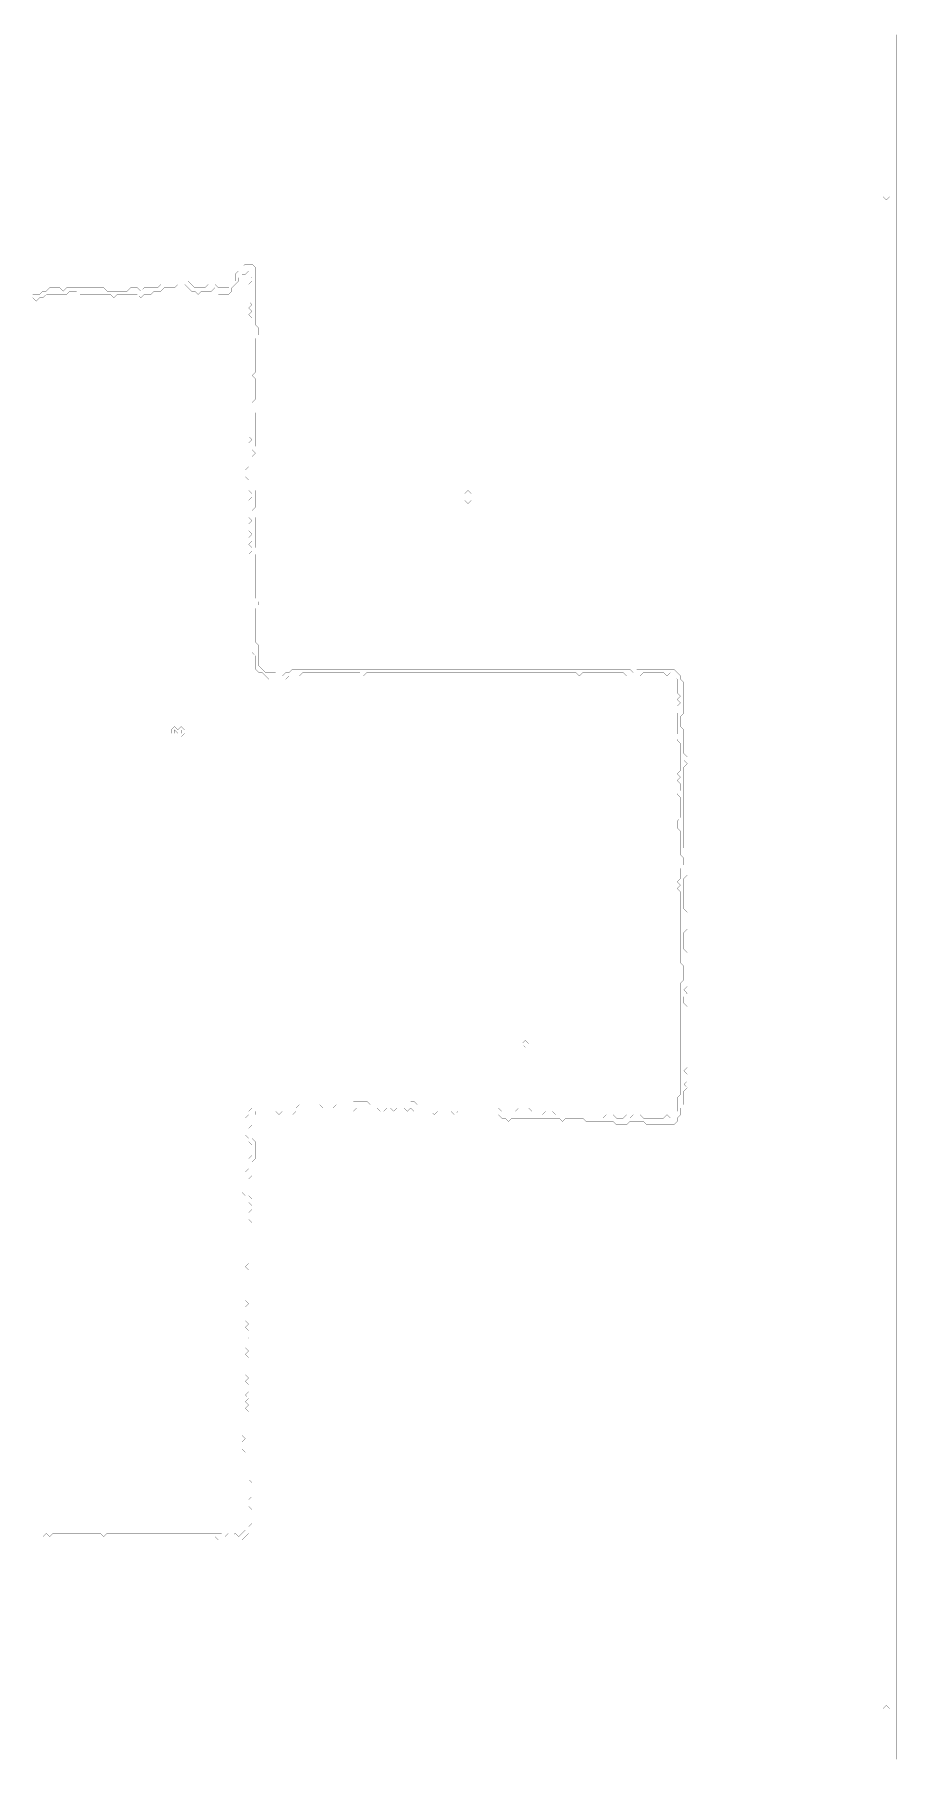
# Model space of a CAD drawing. Header units: metres. Extents: x 0 to 4936, y -4936 to 0.
# Drawn here: x 2468 to 4936, y -4936 to 0 of the extents above; entities that cross this region are included whole.
import ezdxf

# ---------------------------------------------------------------- set-up
doc = ezdxf.new("R2010")
doc.units = ezdxf.units.M
doc.layers.add('conductor', color=1, linetype='Continuous')
doc.layers.add('substrate', color=5, linetype='Continuous')

msp = doc.modelspace()

# ---------------------------------------------------------------- linework, layer by layer
at = {"layer": 'conductor', "const_width": 0.5}
msp.add_lwpolyline([(2462.8, -4288.2), (2472.5, -4297.9), (2482.2, -4297.9), (2491.8, -4297.9), (2501.5, -4288.2), (2511.1, -4297.9), (2520.8, -4288.2), (2530.4, -4288.2), (2540.1, -4288.2), (2549.8, -4288.2), (2559.4, -4288.2), (2569.1, -4288.2), (2578.7, -4288.2), (2588.4, -4288.2), (2598.1, -4288.2), (2607.7, -4288.2), (2617.4, -4288.2), (2627, -4288.2), (2636.7, -4288.2), (2646.3, -4288.2), (2656, -4288.2), (2665.7, -4297.9), (2675.3, -4288.2), (2685, -4288.2), (2694.6, -4288.2), (2704.3, -4288.2), (2714, -4288.2), (2723.6, -4288.2), (2733.3, -4288.2), (2742.9, -4288.2), (2752.6, -4288.2), (2762.2, -4288.2), (2771.9, -4288.2), (2781.6, -4288.2), (2791.2, -4288.2), (2800.9, -4288.2), (2810.5, -4288.2), (2820.2, -4288.2), (2829.9, -4288.2), (2839.5, -4288.2), (2849.2, -4288.2), (2858.8, -4288.2), (2868.5, -4288.2), (2878.1, -4288.2), (2887.8, -4288.2), (2897.5, -4288.2), (2907.1, -4288.2), (2916.8, -4288.2), (2926.4, -4288.2), (2936.1, -4288.2), (2945.8, -4288.2), (2955.4, -4288.2), (2965.1, -4288.2), (2974.7, -4288.2), (2984.4, -4288.2), (2994, -4288.2), (3003.7, -4288.2), (3013.4, -4297.9), (3023, -4288.2), (3032.7, -4297.9), (3042.3, -4288.2), (3052, -4297.9), (3061.7, -4288.2), (3071.3, -4278.6), (3071.3, -4268.9), (3071.3, -4259.3), (3071.3, -4249.6), (3071.3, -4240), (3071.3, -4230.3), (3071.3, -4220.6), (3071.3, -4211), (3071.3, -4201.3), (3071.3, -4191.7), (3071.3, -4182), (3071.3, -4172.3), (3071.3, -4162.7), (3071.3, -4153), (3071.3, -4143.4), (3071.3, -4133.7), (3071.3, -4124.1), (3071.3, -4114.4), (3071.3, -4104.7), (3071.3, -4095.1), (3071.3, -4085.4), (3071.3, -4075.8), (3071.3, -4066.1), (3071.3, -4056.4), (3061.7, -4046.8), (3071.3, -4037.1), (3061.7, -4027.5), (3071.3, -4017.8), (3061.7, -4008.2), (3061.7, -3998.5), (3061.7, -3988.8), (3061.7, -3979.2), (3061.7, -3969.5), (3061.7, -3959.9), (3061.7, -3950.2), (3061.7, -3940.5), (3061.7, -3930.9), (3061.7, -3921.2), (3061.7, -3911.6), (3061.7, -3901.9), (3061.7, -3892.3), (3061.7, -3882.6), (3061.7, -3872.9), (3061.7, -3863.3), (3061.7, -3853.6), (3061.7, -3844), (3061.7, -3834.3), (3061.7, -3824.6), (3061.7, -3815), (3061.7, -3805.3), (3061.7, -3795.7), (3061.7, -3786), (3061.7, -3776.4), (3061.7, -3766.7), (3061.7, -3757), (3061.7, -3747.4), (3061.7, -3737.7), (3061.7, -3728.1), (3061.7, -3718.4), (3061.7, -3708.8), (3061.7, -3699.1), (3061.7, -3689.4), (3061.7, -3679.8), (3061.7, -3670.1), (3061.7, -3660.5), (3061.7, -3650.8), (3061.7, -3641.1), (3061.7, -3631.5), (3061.7, -3621.8), (3061.7, -3612.2), (3061.7, -3602.5), (3061.7, -3592.9), (3061.7, -3583.2), (3061.7, -3573.5), (3061.7, -3563.9), (3061.7, -3554.2), (3061.7, -3544.6), (3061.7, -3534.9), (3061.7, -3525.2), (3061.7, -3515.6), (3061.7, -3505.9), (3061.7, -3496.3), (3061.7, -3486.6), (3061.7, -3477), (3061.7, -3467.3), (3061.7, -3457.6), (3061.7, -3448), (3061.7, -3438.3), (3061.7, -3428.7), (3071.3, -3419), (3071.3, -3409.3), (3071.3, -3399.7), (3071.3, -3390), (3071.3, -3380.4), (3071.3, -3370.7), (3071.3, -3361.1), (3071.3, -3351.4), (3071.3, -3341.7), (3071.3, -3332.1), (3071.3, -3322.4), (3061.7, -3312.8), (3061.7, -3303.1), (3061.7, -3293.4), (3061.7, -3283.8), (3071.3, -3274.1), (3071.3, -3264.5), (3071.3, -3254.8), (3081, -3245.2), (3081, -3235.5), (3081, -3225.8), (3081, -3216.2), (3090.6, -3206.5), (3090.6, -3196.9), (3090.6, -3187.2), (3090.6, -3177.5), (3081, -3167.9), (3081, -3158.2), (3071.3, -3148.6), (3071.3, -3138.9), (3071.3, -3129.3), (3071.3, -3119.6), (3071.3, -3109.9), (3071.3, -3100.3), (3081, -3090.6), (3081, -3081), (3090.6, -3071.3), (3100.3, -3071.3), (3109.9, -3071.3), (3119.6, -3071.3), (3129.3, -3071.3), (3138.9, -3071.3), (3148.6, -3071.3), (3158.2, -3071.3), (3167.9, -3071.3), (3177.5, -3071.3), (3187.2, -3071.3), (3196.9, -3071.3), (3206.5, -3071.3), (3216.2, -3071.3), (3225.8, -3061.7), (3235.5, -3061.7), (3245.2, -3061.7), (3254.8, -3061.7), (3264.5, -3061.7), (3274.1, -3071.3), (3283.8, -3061.7), (3293.4, -3071.3), (3303.1, -3071.3), (3312.8, -3071.3), (3322.4, -3071.3), (3332.1, -3061.7), (3341.7, -3071.3), (3351.4, -3071.3), (3361.1, -3061.7), (3370.7, -3061.7), (3380.4, -3052), (3390, -3052), (3399.7, -3052), (3409.3, -3052), (3419, -3052), (3428.7, -3061.7), (3438.3, -3061.7), (3448, -3061.7), (3457.6, -3061.7), (3467.3, -3061.7), (3477, -3061.7), (3486.6, -3061.7), (3496.3, -3061.7), (3505.9, -3061.7), (3515.6, -3061.7), (3525.2, -3061.7), (3534.9, -3061.7), (3544.6, -3052), (3554.2, -3052), (3563.9, -3061.7), (3573.5, -3061.7), (3583.2, -3071.3), (3592.9, -3071.3), (3602.5, -3071.3), (3612.2, -3071.3), (3621.8, -3071.3), (3631.5, -3071.3), (3641.1, -3071.3), (3650.8, -3071.3), (3660.5, -3071.3), (3670.1, -3071.3), (3679.8, -3071.3), (3689.4, -3061.7), (3699.1, -3061.7), (3708.8, -3061.7), (3718.4, -3061.7), (3728.1, -3061.7), (3737.7, -3071.3), (3747.4, -3071.3), (3757, -3071.3), (3766.7, -3071.3), (3776.4, -3071.3), (3786, -3071.3), (3795.7, -3071.3), (3805.3, -3081), (3815, -3081), (3824.6, -3081), (3834.3, -3081), (3844, -3081), (3853.6, -3071.3), (3863.3, -3071.3), (3872.9, -3071.3), (3882.6, -3071.3), (3892.3, -3081), (3901.9, -3081), (3911.6, -3081), (3921.2, -3090.6), (3930.9, -3081), (3940.5, -3081), (3950.2, -3081), (3959.9, -3090.6), (3969.5, -3090.6), (3979.2, -3090.6), (3988.8, -3090.6), (3998.5, -3090.6), (4008.2, -3090.6), (4017.8, -3090.6), (4027.5, -3090.6), (4037.1, -3090.6), (4046.8, -3090.6), (4056.4, -3090.6), (4066.1, -3090.6), (4075.8, -3090.6), (4085.4, -3090.6), (4095.1, -3100.3), (4104.7, -3090.6), (4114.4, -3090.6), (4124.1, -3090.6), (4133.7, -3100.3), (4143.4, -3100.3), (4153, -3100.3), (4162.7, -3090.6), (4172.3, -3100.3), (4182, -3090.6), (4191.7, -3090.6), (4201.3, -3090.6), (4211, -3100.3), (4220.6, -3100.3), (4230.3, -3100.3), (4240, -3100.3), (4249.6, -3100.3), (4259.3, -3100.3), (4268.9, -3100.3), (4278.6, -3090.6), (4288.2, -3100.3), (4288.2, -3109.9), (4288.2, -3100.3), (4297.9, -3090.6), (4307.6, -3081), (4307.6, -3071.3), (4307.6, -3061.7), (4307.6, -3052), (4307.6, -3042.3), (4317.2, -3032.7), (4317.2, -3023), (4317.2, -3013.4), (4317.2, -3003.7), (4317.2, -2994), (4317.2, -2984.4), (4317.2, -2974.7), (4317.2, -2965.1), (4317.2, -2955.4), (4317.2, -2945.8), (4317.2, -2936.1), (4317.2, -2926.4), (4317.2, -2916.8), (4317.2, -2907.1), (4317.2, -2897.5), (4317.2, -2887.8), (4317.2, -2878.1), (4317.2, -2868.5), (4317.2, -2858.8), (4317.2, -2849.2), (4317.2, -2839.5), (4317.2, -2829.9), (4317.2, -2820.2), (4317.2, -2810.5), (4317.2, -2800.9), (4317.2, -2791.2), (4317.2, -2781.6), (4317.2, -2771.9), (4317.2, -2762.2), (4317.2, -2752.6), (4317.2, -2742.9), (4317.2, -2733.3), (4317.2, -2723.6), (4317.2, -2714), (4326.9, -2704.3), (4326.9, -2694.6), (4326.9, -2685), (4326.9, -2675.3), (4326.9, -2665.7), (4317.2, -2656), (4317.2, -2646.3), (4317.2, -2636.7), (4317.2, -2627), (4317.2, -2617.4), (4317.2, -2607.7), (4317.2, -2598.1), (4317.2, -2588.4), (4317.2, -2578.7), (4317.2, -2569.1), (4317.2, -2559.4), (4317.2, -2549.8), (4317.2, -2540.1), (4317.2, -2530.4), (4317.2, -2520.8), (4317.2, -2511.1), (4317.2, -2501.5), (4317.2, -2491.8), (4317.2, -2482.2), (4317.2, -2472.5), (4317.2, -2462.8), (4317.2, -2453.2), (4307.6, -2443.5), (4317.2, -2433.9), (4307.6, -2424.2), (4317.2, -2414.6), (4317.2, -2404.9), (4317.2, -2395.2), (4317.2, -2385.6), (4326.9, -2375.9), (4326.9, -2366.3), (4326.9, -2356.6), (4317.2, -2346.9), (4317.2, -2337.3), (4317.2, -2327.6), (4317.2, -2318), (4317.2, -2308.3), (4317.2, -2298.7), (4317.2, -2289), (4317.2, -2279.3), (4307.6, -2269.7), (4307.6, -2260), (4307.6, -2250.4), (4317.2, -2240.7), (4317.2, -2231), (4317.2, -2221.4), (4317.2, -2211.7), (4317.2, -2202.1), (4317.2, -2192.4), (4317.2, -2182.8), (4307.6, -2173.1), (4317.2, -2163.4), (4317.2, -2153.8), (4317.2, -2144.1), (4307.6, -2134.5), (4317.2, -2124.8), (4307.6, -2115.1), (4317.2, -2105.5), (4317.2, -2095.8), (4317.2, -2086.2), (4317.2, -2076.5), (4317.2, -2066.9), (4317.2, -2057.2), (4317.2, -2047.5), (4317.2, -2037.9), (4317.2, -2028.2), (4307.6, -2018.6), (4317.2, -2008.9), (4307.6, -1999.2), (4307.6, -1989.6), (4307.6, -1979.9), (4307.6, -1970.3), (4307.6, -1960.6), (4307.6, -1951), (4307.6, -1941.3), (4317.2, -1931.6), (4307.6, -1922), (4317.2, -1912.3), (4307.6, -1902.7), (4317.2, -1893), (4307.6, -1883.3), (4307.6, -1873.7), (4307.6, -1864), (4307.6, -1854.4), (4307.6, -1844.7), (4297.9, -1835.1), (4288.2, -1825.4), (4278.6, -1835.1), (4268.9, -1825.4), (4259.3, -1825.4), (4249.6, -1825.4), (4240, -1825.4), (4230.3, -1825.4), (4220.6, -1825.4), (4211, -1825.4), (4201.3, -1835.1), (4191.7, -1835.1), (4182, -1835.1), (4172.3, -1835.1), (4162.7, -1835.1), (4153, -1825.4), (4143.4, -1825.4), (4133.7, -1825.4), (4124.1, -1825.4), (4114.4, -1825.4), (4104.7, -1825.4), (4095.1, -1825.4), (4085.4, -1825.4), (4075.8, -1825.4), (4066.1, -1825.4), (4056.4, -1825.4), (4046.8, -1825.4), (4037.1, -1825.4), (4027.5, -1835.1), (4017.8, -1825.4), (4008.2, -1825.4), (3998.5, -1825.4), (3988.8, -1825.4), (3979.2, -1825.4), (3969.5, -1825.4), (3959.9, -1825.4), (3950.2, -1825.4), (3940.5, -1825.4), (3930.9, -1825.4), (3921.2, -1825.4), (3911.6, -1825.4), (3901.9, -1825.4), (3892.3, -1825.4), (3882.6, -1825.4), (3872.9, -1825.4), (3863.3, -1825.4), (3853.6, -1825.4), (3844, -1825.4), (3834.3, -1825.4), (3824.6, -1825.4), (3815, -1825.4), (3805.3, -1825.4), (3795.7, -1825.4), (3786, -1825.4), (3776.4, -1825.4), (3766.7, -1825.4), (3757, -1825.4), (3747.4, -1825.4), (3737.7, -1825.4), (3728.1, -1825.4), (3718.4, -1825.4), (3708.8, -1825.4), (3699.1, -1825.4), (3689.4, -1825.4), (3679.8, -1825.4), (3670.1, -1825.4), (3660.5, -1825.4), (3650.8, -1825.4), (3641.1, -1825.4), (3631.5, -1825.4), (3621.8, -1825.4), (3612.2, -1825.4), (3602.5, -1825.4), (3592.9, -1825.4), (3583.2, -1825.4), (3573.5, -1825.4), (3563.9, -1825.4), (3554.2, -1825.4), (3544.6, -1825.4), (3534.9, -1825.4), (3525.2, -1825.4), (3515.6, -1825.4), (3505.9, -1825.4), (3496.3, -1825.4), (3486.6, -1825.4), (3477, -1825.4), (3467.3, -1825.4), (3457.6, -1825.4), (3448, -1825.4), (3438.3, -1825.4), (3428.7, -1825.4), (3419, -1825.4), (3409.3, -1835.1), (3399.7, -1825.4), (3390, -1825.4), (3380.4, -1825.4), (3370.7, -1825.4), (3361.1, -1825.4), (3351.4, -1825.4), (3341.7, -1825.4), (3332.1, -1825.4), (3322.4, -1825.4), (3312.8, -1825.4), (3303.1, -1825.4), (3293.4, -1825.4), (3283.8, -1825.4), (3274.1, -1825.4), (3264.5, -1825.4), (3254.8, -1825.4), (3245.2, -1825.4), (3235.5, -1825.4), (3225.8, -1835.1), (3216.2, -1835.1), (3206.5, -1835.1), (3196.9, -1835.1), (3187.2, -1844.7), (3177.5, -1844.7), (3167.9, -1844.7), (3158.2, -1844.7), (3148.6, -1844.7), (3138.9, -1844.7), (3129.3, -1835.1), (3119.6, -1825.4), (3109.9, -1825.4), (3100.3, -1815.7), (3100.3, -1806.1), (3100.3, -1796.4), (3100.3, -1786.8), (3100.3, -1777.1), (3090.6, -1767.5), (3090.6, -1757.8), (3090.6, -1748.1), (3090.6, -1738.5), (3090.6, -1728.8), (3090.6, -1719.2), (3090.6, -1709.5), (3090.6, -1699.8), (3090.6, -1690.2), (3090.6, -1680.5), (3090.6, -1670.9), (3090.6, -1661.2), (3090.6, -1651.6), (3090.6, -1641.9), (3090.6, -1632.2), (3090.6, -1622.6), (3090.6, -1612.9), (3090.6, -1603.3), (3081, -1593.6), (3081, -1583.9), (3081, -1574.3), (3081, -1564.6), (3081, -1555), (3081, -1545.3), (3081, -1535.7), (3081, -1526), (3081, -1516.3), (3081, -1506.7), (3081, -1497), (3081, -1487.4), (3090.6, -1477.7), (3090.6, -1468), (3081, -1458.4), (3090.6, -1448.7), (3081, -1439.1), (3090.6, -1429.4), (3081, -1419.8), (3081, -1410.1), (3081, -1400.4), (3090.6, -1390.8), (3081, -1381.1), (3081, -1371.5), (3081, -1361.8), (3081, -1352.1), (3081, -1342.5), (3081, -1332.8), (3090.6, -1323.2), (3090.6, -1313.5), (3081, -1303.9), (3081, -1294.2), (3071.3, -1284.5), (3081, -1274.9), (3071.3, -1265.2), (3071.3, -1255.6), (3071.3, -1245.9), (3081, -1236.2), (3081, -1226.6), (3081, -1216.9), (3071.3, -1207.3), (3081, -1197.6), (3081, -1188), (3081, -1178.3), (3081, -1168.6), (3090.6, -1159), (3081, -1149.3), (3081, -1139.7), (3081, -1130), (3081, -1120.4), (3081, -1110.7), (3081, -1101), (3081, -1091.4), (3081, -1081.7), (3081, -1072.1), (3081, -1062.4), (3081, -1052.7), (3081, -1043.1), (3081, -1033.4), (3081, -1023.8), (3081, -1014.1), (3081, -1004.5), (3081, -994.8), (3081, -985.1), (3081, -975.5), (3081, -965.8), (3081, -956.2), (3081, -946.5), (3081, -936.8), (3081, -927.2), (3081, -917.5), (3081, -907.9), (3081, -898.2), (3090.6, -888.6), (3090.6, -878.9), (3090.6, -869.2), (3090.6, -859.6), (3090.6, -849.9), (3090.6, -840.3), (3090.6, -830.6), (3090.6, -820.9), (3090.6, -811.3), (3081, -801.6), (3090.6, -792), (3081, -782.3), (3090.6, -772.7), (3081, -763), (3081, -753.3), (3071.3, -743.7), (3081, -734), (3081, -724.4), (3081, -714.7), (3090.6, -705), (3090.6, -695.4), (3081, -685.7), (3081, -676.1), (3071.3, -685.7), (3061.7, -685.7), (3052, -695.4), (3052, -705), (3042.3, -714.7), (3032.7, -724.4), (3032.7, -734), (3023, -743.7), (3013.4, -743.7), (3003.7, -743.7), (2994, -743.7), (2984.4, -734), (2984.4, -724.4), (2974.7, -734), (2965.1, -734), (2955.4, -734), (2945.8, -734), (2936.1, -743.7), (2926.4, -734), (2916.8, -734), (2907.1, -724.4), (2897.5, -714.7), (2887.8, -714.7), (2878.1, -714.7), (2868.5, -724.4), (2858.8, -724.4), (2849.2, -724.4), (2839.5, -724.4), (2829.9, -734), (2820.2, -734), (2810.5, -734), (2800.9, -743.7), (2791.2, -743.7), (2781.6, -743.7), (2771.9, -753.3), (2762.2, -743.7), (2752.6, -743.7), (2742.9, -743.7), (2733.3, -743.7), (2723.6, -743.7), (2714, -743.7), (2704.3, -743.7), (2694.6, -753.3), (2685, -743.7), (2675.3, -743.7), (2665.7, -743.7), (2656, -743.7), (2646.3, -743.7), (2636.7, -743.7), (2627, -743.7), (2617.4, -743.7), (2607.7, -743.7), (2598.1, -743.7), (2588.4, -734), (2578.7, -734), (2569.1, -734), (2559.4, -743.7), (2549.8, -743.7), (2540.1, -743.7), (2530.4, -743.7), (2520.8, -743.7), (2511.1, -743.7), (2501.5, -743.7), (2491.8, -753.3), (2482.2, -753.3), (2472.5, -763), (2462.8, -753.3)], dxfattribs=at)
for points in [[(2858.8, -1989.6), (2868.5, -1979.9), (2878.1, -1989.6), (2887.8, -1979.9), (2897.5, -1989.6), (2897.5, -1999.2), (2887.8, -2008.9), (2878.1, -2008.9), (2868.5, -2008.9), (2858.8, -1999.2)], [(3863.3, -2887.8), (3872.9, -2878.1), (3882.6, -2887.8), (3872.9, -2897.5)]]:
    msp.add_lwpolyline(points, close=True, dxfattribs=at)
at = {"layer": 'substrate', "const_width": 0.5}
for points in [[(2462.8, -4935.3), (2472.5, -4935.3), (2482.2, -4935.3), (2491.8, -4935.3), (2501.5, -4935.3), (2511.1, -4935.3), (2520.8, -4935.3), (2530.4, -4935.3), (2540.1, -4935.3), (2549.8, -4935.3), (2559.4, -4935.3), (2569.1, -4935.3), (2578.7, -4935.3), (2588.4, -4935.3), (2598.1, -4935.3), (2607.7, -4935.3), (2617.4, -4935.3), (2627, -4935.3), (2636.7, -4935.3), (2646.3, -4935.3), (2656, -4935.3), (2665.7, -4935.3), (2675.3, -4935.3), (2685, -4935.3), (2694.6, -4935.3), (2704.3, -4935.3), (2714, -4935.3), (2723.6, -4935.3), (2733.3, -4935.3), (2742.9, -4935.3), (2752.6, -4935.3), (2762.2, -4935.3), (2771.9, -4935.3), (2781.6, -4935.3), (2791.2, -4935.3), (2800.9, -4935.3), (2810.5, -4935.3), (2820.2, -4935.3), (2829.9, -4935.3), (2839.5, -4935.3), (2849.2, -4935.3), (2858.8, -4935.3), (2868.5, -4935.3), (2878.1, -4935.3), (2887.8, -4935.3), (2897.5, -4935.3), (2907.1, -4935.3), (2916.8, -4935.3), (2926.4, -4935.3), (2936.1, -4935.3), (2945.8, -4935.3), (2955.4, -4935.3), (2965.1, -4935.3), (2974.7, -4935.3), (2984.4, -4935.3), (2994, -4935.3), (3003.7, -4935.3), (3013.4, -4935.3), (3023, -4935.3), (3032.7, -4935.3), (3042.3, -4935.3), (3052, -4935.3), (3061.7, -4935.3), (3071.3, -4935.3), (3081, -4935.3), (3090.6, -4935.3), (3100.3, -4935.3), (3109.9, -4935.3), (3119.6, -4935.3), (3129.3, -4935.3), (3138.9, -4935.3), (3148.6, -4935.3), (3158.2, -4935.3), (3167.9, -4935.3), (3177.5, -4935.3), (3187.2, -4935.3), (3196.9, -4935.3), (3206.5, -4935.3), (3216.2, -4935.3), (3225.8, -4935.3), (3235.5, -4935.3), (3245.2, -4935.3), (3254.8, -4935.3), (3264.5, -4935.3), (3274.1, -4935.3), (3283.8, -4935.3), (3293.4, -4935.3), (3303.1, -4935.3), (3312.8, -4935.3), (3322.4, -4935.3), (3332.1, -4935.3), (3341.7, -4935.3), (3351.4, -4935.3), (3361.1, -4935.3), (3370.7, -4935.3), (3380.4, -4935.3), (3390, -4935.3), (3399.7, -4935.3), (3409.3, -4935.3), (3419, -4935.3), (3428.7, -4935.3), (3438.3, -4935.3), (3448, -4935.3), (3457.6, -4935.3), (3467.3, -4935.3), (3477, -4935.3), (3486.6, -4935.3), (3496.3, -4935.3), (3505.9, -4935.3), (3515.6, -4935.3), (3525.2, -4935.3), (3534.9, -4935.3), (3544.6, -4935.3), (3554.2, -4935.3), (3563.9, -4935.3), (3573.5, -4935.3), (3583.2, -4935.3), (3592.9, -4935.3), (3602.5, -4935.3), (3612.2, -4935.3), (3621.8, -4935.3), (3631.5, -4935.3), (3641.1, -4935.3), (3650.8, -4935.3), (3660.5, -4935.3), (3670.1, -4935.3), (3679.8, -4935.3), (3689.4, -4935.3), (3699.1, -4935.3), (3708.8, -4935.3), (3718.4, -4935.3), (3728.1, -4935.3), (3737.7, -4935.3), (3747.4, -4935.3), (3757, -4935.3), (3766.7, -4935.3), (3776.4, -4935.3), (3786, -4935.3), (3795.7, -4935.3), (3805.3, -4935.3), (3815, -4935.3), (3824.6, -4935.3), (3834.3, -4935.3), (3844, -4935.3), (3853.6, -4935.3), (3863.3, -4935.3), (3872.9, -4935.3), (3882.6, -4935.3), (3892.3, -4935.3), (3901.9, -4935.3), (3911.6, -4935.3), (3921.2, -4935.3), (3930.9, -4935.3), (3940.5, -4935.3), (3950.2, -4935.3), (3959.9, -4935.3), (3969.5, -4935.3), (3979.2, -4935.3), (3988.8, -4935.3), (3998.5, -4935.3), (4008.2, -4935.3), (4017.8, -4935.3), (4027.5, -4935.3), (4037.1, -4935.3), (4046.8, -4935.3), (4056.4, -4935.3), (4066.1, -4935.3), (4075.8, -4935.3), (4085.4, -4935.3), (4095.1, -4935.3), (4104.7, -4935.3), (4114.4, -4935.3), (4124.1, -4935.3), (4133.7, -4935.3), (4143.4, -4935.3), (4153, -4935.3), (4162.7, -4935.3), (4172.3, -4935.3), (4182, -4935.3), (4191.7, -4935.3), (4201.3, -4935.3), (4211, -4935.3), (4220.6, -4935.3), (4230.3, -4935.3), (4240, -4935.3), (4249.6, -4935.3), (4259.3, -4935.3), (4268.9, -4935.3), (4278.6, -4935.3), (4288.2, -4935.3), (4297.9, -4935.3), (4307.6, -4935.3), (4317.2, -4935.3), (4326.9, -4935.3), (4336.5, -4935.3), (4346.2, -4935.3), (4355.8, -4935.3), (4365.5, -4935.3), (4375.2, -4935.3), (4384.8, -4935.3), (4394.5, -4935.3), (4404.1, -4935.3), (4413.8, -4935.3), (4423.5, -4935.3), (4433.1, -4935.3), (4442.8, -4935.3), (4452.4, -4935.3), (4462.1, -4935.3), (4471.7, -4935.3), (4481.4, -4935.3), (4491.1, -4935.3), (4500.7, -4935.3), (4510.4, -4935.3), (4520, -4935.3), (4529.7, -4935.3), (4539.4, -4935.3), (4549, -4935.3), (4558.7, -4935.3), (4568.3, -4935.3), (4578, -4935.3), (4587.6, -4935.3), (4597.3, -4935.3), (4607, -4935.3), (4616.6, -4935.3), (4626.3, -4935.3), (4635.9, -4935.3), (4645.6, -4935.3), (4655.3, -4935.3), (4664.9, -4935.3), (4674.6, -4935.3), (4684.2, -4935.3), (4693.9, -4935.3), (4703.5, -4935.3), (4713.2, -4935.3), (4722.9, -4935.3), (4732.5, -4935.3), (4742.2, -4935.3), (4751.8, -4935.3), (4761.5, -4935.3), (4771.2, -4935.3), (4780.8, -4935.3), (4790.5, -4935.3), (4800.1, -4935.3), (4809.8, -4935.3), (4819.4, -4935.3), (4829.1, -4935.3), (4838.8, -4935.3), (4848.4, -4935.3), (4858.1, -4935.3), (4867.7, -4935.3), (4877.4, -4935.3), (4887.1, -4935.3), (4896.7, -4935.3), (4906.4, -4935.3), (4916, -4935.3), (4925.7, -4935.3), (4935.3, -4935.3), (4935.3, -4925.7), (4935.3, -4916), (4935.3, -4906.4), (4935.3, -4896.7), (4935.3, -4887.1), (4935.3, -4877.4), (4935.3, -4867.7), (4935.3, -4858.1), (4935.3, -4848.4), (4935.3, -4838.8), (4935.3, -4829.1), (4935.3, -4819.4), (4935.3, -4809.8), (4935.3, -4800.1), (4935.3, -4790.5), (4935.3, -4780.8), (4935.3, -4771.2), (4935.3, -4761.5), (4935.3, -4751.8), (4935.3, -4742.2), (4935.3, -4732.5), (4935.3, -4722.9), (4935.3, -4713.2), (4935.3, -4703.5), (4935.3, -4693.9), (4935.3, -4684.2), (4935.3, -4674.6), (4935.3, -4664.9), (4935.3, -4655.3), (4935.3, -4645.6), (4935.3, -4635.9), (4935.3, -4626.3), (4935.3, -4616.6), (4935.3, -4607), (4935.3, -4597.3), (4935.3, -4587.6), (4935.3, -4578), (4935.3, -4568.3), (4935.3, -4558.7), (4935.3, -4549), (4935.3, -4539.4), (4935.3, -4529.7), (4935.3, -4520), (4935.3, -4510.4), (4935.3, -4500.7), (4935.3, -4491.1), (4935.3, -4481.4), (4935.3, -4471.7), (4935.3, -4462.1), (4935.3, -4452.4), (4935.3, -4442.8), (4935.3, -4433.1), (4935.3, -4423.5), (4935.3, -4413.8), (4935.3, -4404.1), (4935.3, -4394.5), (4935.3, -4384.8), (4935.3, -4375.2), (4935.3, -4365.5), (4935.3, -4355.8), (4935.3, -4346.2), (4935.3, -4336.5), (4935.3, -4326.9), (4935.3, -4317.2), (4935.3, -4307.6), (4935.3, -4297.9), (4935.3, -4288.2), (4935.3, -4278.6), (4935.3, -4268.9), (4935.3, -4259.3), (4935.3, -4249.6), (4935.3, -4240), (4935.3, -4230.3), (4935.3, -4220.6), (4935.3, -4211), (4935.3, -4201.3), (4935.3, -4191.7), (4935.3, -4182), (4935.3, -4172.3), (4935.3, -4162.7), (4935.3, -4153), (4935.3, -4143.4), (4935.3, -4133.7), (4935.3, -4124.1), (4935.3, -4114.4), (4935.3, -4104.7), (4935.3, -4095.1), (4935.3, -4085.4), (4935.3, -4075.8), (4935.3, -4066.1), (4935.3, -4056.4), (4935.3, -4046.8), (4935.3, -4037.1), (4935.3, -4027.5), (4935.3, -4017.8), (4935.3, -4008.2), (4935.3, -3998.5), (4935.3, -3988.8), (4935.3, -3979.2), (4935.3, -3969.5), (4935.3, -3959.9), (4935.3, -3950.2), (4935.3, -3940.5), (4935.3, -3930.9), (4935.3, -3921.2), (4935.3, -3911.6), (4935.3, -3901.9), (4935.3, -3892.3), (4935.3, -3882.6), (4935.3, -3872.9), (4935.3, -3863.3), (4935.3, -3853.6), (4935.3, -3844), (4935.3, -3834.3), (4935.3, -3824.6), (4935.3, -3815), (4935.3, -3805.3), (4935.3, -3795.7), (4935.3, -3786), (4935.3, -3776.4), (4935.3, -3766.7), (4935.3, -3757), (4935.3, -3747.4), (4935.3, -3737.7), (4935.3, -3728.1), (4935.3, -3718.4), (4935.3, -3708.8), (4935.3, -3699.1), (4935.3, -3689.4), (4935.3, -3679.8), (4935.3, -3670.1), (4935.3, -3660.5), (4935.3, -3650.8), (4935.3, -3641.1), (4935.3, -3631.5), (4935.3, -3621.8), (4935.3, -3612.2), (4935.3, -3602.5), (4935.3, -3592.9), (4935.3, -3583.2), (4935.3, -3573.5), (4935.3, -3563.9), (4935.3, -3554.2), (4935.3, -3544.6), (4935.3, -3534.9), (4935.3, -3525.2), (4935.3, -3515.6), (4935.3, -3505.9), (4935.3, -3496.3), (4935.3, -3486.6), (4935.3, -3477), (4935.3, -3467.3), (4935.3, -3457.6), (4935.3, -3448), (4935.3, -3438.3), (4935.3, -3428.7), (4935.3, -3419), (4935.3, -3409.3), (4935.3, -3399.7), (4935.3, -3390), (4935.3, -3380.4), (4935.3, -3370.7), (4935.3, -3361.1), (4935.3, -3351.4), (4935.3, -3341.7), (4935.3, -3332.1), (4935.3, -3322.4), (4935.3, -3312.8), (4935.3, -3303.1), (4935.3, -3293.4), (4935.3, -3283.8), (4935.3, -3274.1), (4935.3, -3264.5), (4935.3, -3254.8), (4935.3, -3245.2), (4935.3, -3235.5), (4935.3, -3225.8), (4935.3, -3216.2), (4935.3, -3206.5), (4935.3, -3196.9), (4935.3, -3187.2), (4935.3, -3177.5), (4935.3, -3167.9), (4935.3, -3158.2), (4935.3, -3148.6), (4935.3, -3138.9), (4935.3, -3129.3), (4935.3, -3119.6), (4935.3, -3109.9), (4935.3, -3100.3), (4935.3, -3090.6), (4935.3, -3081), (4935.3, -3071.3), (4935.3, -3061.7), (4935.3, -3052), (4935.3, -3042.3), (4935.3, -3032.7), (4935.3, -3023), (4935.3, -3013.4), (4935.3, -3003.7), (4935.3, -2994), (4935.3, -2984.4), (4935.3, -2974.7), (4935.3, -2965.1), (4935.3, -2955.4), (4935.3, -2945.8), (4935.3, -2936.1), (4935.3, -2926.4), (4935.3, -2916.8), (4935.3, -2907.1), (4935.3, -2897.5), (4935.3, -2887.8), (4935.3, -2878.1), (4935.3, -2868.5), (4935.3, -2858.8), (4935.3, -2849.2), (4935.3, -2839.5), (4935.3, -2829.9), (4935.3, -2820.2), (4935.3, -2810.5), (4935.3, -2800.9), (4935.3, -2791.2), (4935.3, -2781.6), (4935.3, -2771.9), (4935.3, -2762.2), (4935.3, -2752.6), (4935.3, -2742.9), (4935.3, -2733.3), (4935.3, -2723.6), (4935.3, -2714), (4935.3, -2704.3), (4935.3, -2694.6), (4935.3, -2685), (4935.3, -2675.3), (4935.3, -2665.7), (4935.3, -2656), (4935.3, -2646.3), (4935.3, -2636.7), (4935.3, -2627), (4935.3, -2617.4), (4935.3, -2607.7), (4935.3, -2598.1), (4935.3, -2588.4), (4935.3, -2578.7), (4935.3, -2569.1), (4935.3, -2559.4), (4935.3, -2549.8), (4935.3, -2540.1), (4935.3, -2530.4), (4935.3, -2520.8), (4935.3, -2511.1), (4935.3, -2501.5), (4935.3, -2491.8), (4935.3, -2482.2), (4935.3, -2472.5), (4935.3, -2462.8), (4935.3, -2453.2), (4935.3, -2443.5), (4935.3, -2433.9), (4935.3, -2424.2), (4935.3, -2414.6), (4935.3, -2404.9), (4935.3, -2395.2), (4935.3, -2385.6), (4935.3, -2375.9), (4935.3, -2366.3), (4935.3, -2356.6), (4935.3, -2346.9), (4935.3, -2337.3), (4935.3, -2327.6), (4935.3, -2318), (4935.3, -2308.3), (4935.3, -2298.7), (4935.3, -2289), (4935.3, -2279.3), (4935.3, -2269.7), (4935.3, -2260), (4935.3, -2250.4), (4935.3, -2240.7), (4935.3, -2231), (4935.3, -2221.4), (4935.3, -2211.7), (4935.3, -2202.1), (4935.3, -2192.4), (4935.3, -2182.8), (4935.3, -2173.1), (4935.3, -2163.4), (4935.3, -2153.8), (4935.3, -2144.1), (4935.3, -2134.5), (4935.3, -2124.8), (4935.3, -2115.1), (4935.3, -2105.5), (4935.3, -2095.8), (4935.3, -2086.2), (4935.3, -2076.5), (4935.3, -2066.9), (4935.3, -2057.2), (4935.3, -2047.5), (4935.3, -2037.9), (4935.3, -2028.2), (4935.3, -2018.6), (4935.3, -2008.9), (4935.3, -1999.2), (4935.3, -1989.6), (4935.3, -1979.9), (4935.3, -1970.3), (4935.3, -1960.6), (4935.3, -1951), (4935.3, -1941.3), (4935.3, -1931.6), (4935.3, -1922), (4935.3, -1912.3), (4935.3, -1902.7), (4935.3, -1893), (4935.3, -1883.3), (4935.3, -1873.7), (4935.3, -1864), (4935.3, -1854.4), (4935.3, -1844.7), (4935.3, -1835.1), (4935.3, -1825.4), (4935.3, -1815.7), (4935.3, -1806.1), (4935.3, -1796.4), (4935.3, -1786.8), (4935.3, -1777.1), (4935.3, -1767.5), (4935.3, -1757.8), (4935.3, -1748.1), (4935.3, -1738.5), (4935.3, -1728.8), (4935.3, -1719.2), (4935.3, -1709.5), (4935.3, -1699.8), (4935.3, -1690.2), (4935.3, -1680.5), (4935.3, -1670.9), (4935.3, -1661.2), (4935.3, -1651.6), (4935.3, -1641.9), (4935.3, -1632.2), (4935.3, -1622.6), (4935.3, -1612.9), (4935.3, -1603.3), (4935.3, -1593.6), (4935.3, -1583.9), (4935.3, -1574.3), (4935.3, -1564.6), (4935.3, -1555), (4935.3, -1545.3), (4935.3, -1535.7), (4935.3, -1526), (4935.3, -1516.3), (4935.3, -1506.7), (4935.3, -1497), (4935.3, -1487.4), (4935.3, -1477.7), (4935.3, -1468), (4935.3, -1458.4), (4935.3, -1448.7), (4935.3, -1439.1), (4935.3, -1429.4), (4935.3, -1419.8), (4935.3, -1410.1), (4935.3, -1400.4), (4935.3, -1390.8), (4935.3, -1381.1), (4935.3, -1371.5), (4935.3, -1361.8), (4935.3, -1352.1), (4935.3, -1342.5), (4935.3, -1332.8), (4935.3, -1323.2), (4935.3, -1313.5), (4935.3, -1303.9), (4935.3, -1294.2), (4935.3, -1284.5), (4935.3, -1274.9), (4935.3, -1265.2), (4935.3, -1255.6), (4935.3, -1245.9), (4935.3, -1236.2), (4935.3, -1226.6), (4935.3, -1216.9), (4935.3, -1207.3), (4935.3, -1197.6), (4935.3, -1188), (4935.3, -1178.3), (4935.3, -1168.6), (4935.3, -1159), (4935.3, -1149.3), (4935.3, -1139.7), (4935.3, -1130), (4935.3, -1120.4), (4935.3, -1110.7), (4935.3, -1101), (4935.3, -1091.4), (4935.3, -1081.7), (4935.3, -1072.1), (4935.3, -1062.4), (4935.3, -1052.7), (4935.3, -1043.1), (4935.3, -1033.4), (4935.3, -1023.8), (4935.3, -1014.1), (4935.3, -1004.5), (4935.3, -994.8), (4935.3, -985.1), (4935.3, -975.5), (4935.3, -965.8), (4935.3, -956.2), (4935.3, -946.5), (4935.3, -936.8), (4935.3, -927.2), (4935.3, -917.5), (4935.3, -907.9), (4935.3, -898.2), (4935.3, -888.6), (4935.3, -878.9), (4935.3, -869.2), (4935.3, -859.6), (4935.3, -849.9), (4935.3, -840.3), (4935.3, -830.6), (4935.3, -820.9), (4935.3, -811.3), (4935.3, -801.6), (4935.3, -792), (4935.3, -782.3), (4935.3, -772.7), (4935.3, -763), (4935.3, -753.3), (4935.3, -743.7), (4935.3, -734), (4935.3, -724.4), (4935.3, -714.7), (4935.3, -705), (4935.3, -695.4), (4935.3, -685.7), (4935.3, -676.1), (4935.3, -666.4), (4935.3, -656.8), (4935.3, -647.1), (4935.3, -637.4), (4935.3, -627.8), (4935.3, -618.1), (4935.3, -608.5), (4935.3, -598.8), (4935.3, -589.2), (4935.3, -579.5), (4935.3, -569.8), (4935.3, -560.2), (4935.3, -550.5), (4935.3, -540.9), (4935.3, -531.2), (4935.3, -521.5), (4935.3, -511.9), (4935.3, -502.2), (4935.3, -492.6), (4935.3, -482.9), (4935.3, -473.3), (4935.3, -463.6), (4935.3, -453.9), (4935.3, -444.3), (4935.3, -434.6), (4935.3, -425), (4935.3, -415.3), (4935.3, -405.6), (4935.3, -396), (4935.3, -386.3), (4935.3, -376.7), (4935.3, -367), (4935.3, -357.4), (4935.3, -347.7), (4935.3, -338), (4935.3, -328.4), (4935.3, -318.7), (4935.3, -309.1), (4935.3, -299.4), (4935.3, -289.7), (4935.3, -280.1), (4935.3, -270.4), (4935.3, -260.8), (4935.3, -251.1), (4935.3, -241.5), (4935.3, -231.8), (4935.3, -222.1), (4935.3, -212.5), (4935.3, -202.8), (4935.3, -193.2), (4935.3, -183.5), (4935.3, -173.8), (4935.3, -164.2), (4935.3, -154.5), (4935.3, -144.9), (4935.3, -135.2), (4935.3, -125.6), (4935.3, -115.9), (4935.3, -106.2), (4935.3, -96.6), (4935.3, -86.9), (4935.3, -77.3), (4935.3, -67.6), (4935.3, -57.9), (4935.3, -48.3), (4935.3, -38.6), (4935.3, -29), (4935.3, -19.3), (4935.3, -9.7), (4935.3, 0), (4925.7, 0), (4916, 0), (4906.4, 0), (4896.7, 0), (4887.1, 0), (4877.4, 0), (4867.7, 0), (4858.1, 0), (4848.4, 0), (4838.8, 0), (4829.1, 0), (4819.4, 0), (4809.8, 0), (4800.1, 0), (4790.5, 0), (4780.8, 0), (4771.2, 0), (4761.5, 0), (4751.8, 0), (4742.2, 0), (4732.5, 0), (4722.9, 0), (4713.2, 0), (4703.5, 0), (4693.9, 0), (4684.2, 0), (4674.6, 0), (4664.9, 0), (4655.3, 0), (4645.6, 0), (4635.9, 0), (4626.3, 0), (4616.6, 0), (4607, 0), (4597.3, 0), (4587.6, 0), (4578, 0), (4568.3, 0), (4558.7, 0), (4549, 0), (4539.4, 0), (4529.7, 0), (4520, 0), (4510.4, 0), (4500.7, 0), (4491.1, 0), (4481.4, 0), (4471.7, 0), (4462.1, 0), (4452.4, 0), (4442.8, 0), (4433.1, 0), (4423.5, 0), (4413.8, 0), (4404.1, 0), (4394.5, 0), (4384.8, 0), (4375.2, 0), (4365.5, 0), (4355.8, 0), (4346.2, 0), (4336.5, 0), (4326.9, 0), (4317.2, 0), (4307.6, 0), (4297.9, 0), (4288.2, 0), (4278.6, 0), (4268.9, 0), (4259.3, 0), (4249.6, 0), (4240, 0), (4230.3, 0), (4220.6, 0), (4211, 0), (4201.3, 0), (4191.7, 0), (4182, 0), (4172.3, 0), (4162.7, 0), (4153, 0), (4143.4, 0), (4133.7, 0), (4124.1, 0), (4114.4, 0), (4104.7, 0), (4095.1, 0), (4085.4, 0), (4075.8, 0), (4066.1, 0), (4056.4, 0), (4046.8, 0), (4037.1, 0), (4027.5, 0), (4017.8, 0), (4008.2, 0), (3998.5, 0), (3988.8, 0), (3979.2, 0), (3969.5, 0), (3959.9, 0), (3950.2, 0), (3940.5, 0), (3930.9, 0), (3921.2, 0), (3911.6, 0), (3901.9, 0), (3892.3, 0), (3882.6, 0), (3872.9, 0), (3863.3, 0), (3853.6, 0), (3844, 0), (3834.3, 0), (3824.6, 0), (3815, 0), (3805.3, 0), (3795.7, 0), (3786, 0), (3776.4, 0), (3766.7, 0), (3757, 0), (3747.4, 0), (3737.7, 0), (3728.1, 0), (3718.4, 0), (3708.8, 0), (3699.1, 0), (3689.4, 0), (3679.8, 0), (3670.1, 0), (3660.5, 0), (3650.8, 0), (3641.1, 0), (3631.5, 0), (3621.8, 0), (3612.2, 0), (3602.5, 0), (3592.9, 0), (3583.2, 0), (3573.5, 0), (3563.9, 0), (3554.2, 0), (3544.6, 0), (3534.9, 0), (3525.2, 0), (3515.6, 0), (3505.9, 0), (3496.3, 0), (3486.6, 0), (3477, 0), (3467.3, 0), (3457.6, 0), (3448, 0), (3438.3, 0), (3428.7, 0), (3419, 0), (3409.3, 0), (3399.7, 0), (3390, 0), (3380.4, 0), (3370.7, 0), (3361.1, 0), (3351.4, 0), (3341.7, 0), (3332.1, 0), (3322.4, 0), (3312.8, 0), (3303.1, 0), (3293.4, 0), (3283.8, 0), (3274.1, 0), (3264.5, 0), (3254.8, 0), (3245.2, 0), (3235.5, 0), (3225.8, 0), (3216.2, 0), (3206.5, 0), (3196.9, 0), (3187.2, 0), (3177.5, 0), (3167.9, 0), (3158.2, 0), (3148.6, 0), (3138.9, 0), (3129.3, 0), (3119.6, 0), (3109.9, 0), (3100.3, 0), (3090.6, 0), (3081, 0), (3071.3, 0), (3061.7, 0), (3052, 0), (3042.3, 0), (3032.7, 0), (3023, 0), (3013.4, 0), (3003.7, 0), (2994, 0), (2984.4, 0), (2974.7, 0), (2965.1, 0), (2955.4, 0), (2945.8, 0), (2936.1, 0), (2926.4, 0), (2916.8, 0), (2907.1, 0), (2897.5, 0), (2887.8, 0), (2878.1, 0), (2868.5, 0), (2858.8, 0), (2849.2, 0), (2839.5, 0), (2829.9, 0), (2820.2, 0), (2810.5, 0), (2800.9, 0), (2791.2, 0), (2781.6, 0), (2771.9, 0), (2762.2, 0), (2752.6, 0), (2742.9, 0), (2733.3, 0), (2723.6, 0), (2714, 0), (2704.3, 0), (2694.6, 0), (2685, 0), (2675.3, 0), (2665.7, 0), (2656, 0), (2646.3, 0), (2636.7, 0), (2627, 0), (2617.4, 0), (2607.7, 0), (2598.1, 0), (2588.4, 0), (2578.7, 0), (2569.1, 0), (2559.4, 0), (2549.8, 0), (2540.1, 0), (2530.4, 0), (2520.8, 0), (2511.1, 0), (2501.5, 0), (2491.8, 0), (2482.2, 0), (2472.5, 0), (2462.8, 0)], [(2462.8, -743.7), (2472.5, -743.7), (2482.2, -743.7), (2491.8, -734), (2501.5, -734), (2511.1, -724.4), (2520.8, -724.4), (2530.4, -724.4), (2540.1, -724.4), (2549.8, -734), (2559.4, -724.4), (2569.1, -724.4), (2578.7, -724.4), (2588.4, -724.4), (2598.1, -724.4), (2607.7, -724.4), (2617.4, -724.4), (2627, -724.4), (2636.7, -724.4), (2646.3, -724.4), (2656, -724.4), (2665.7, -724.4), (2675.3, -734), (2685, -734), (2694.6, -734), (2704.3, -734), (2714, -734), (2723.6, -734), (2733.3, -734), (2742.9, -724.4), (2752.6, -724.4), (2762.2, -724.4), (2771.9, -734), (2781.6, -724.4), (2791.2, -724.4), (2800.9, -724.4), (2810.5, -724.4), (2820.2, -724.4), (2829.9, -714.7), (2839.5, -714.7), (2849.2, -714.7), (2858.8, -714.7), (2868.5, -705), (2878.1, -705), (2887.8, -705), (2897.5, -705), (2907.1, -705), (2916.8, -714.7), (2926.4, -724.4), (2936.1, -724.4), (2945.8, -724.4), (2955.4, -724.4), (2965.1, -714.7), (2974.7, -714.7), (2984.4, -714.7), (2994, -724.4), (3003.7, -724.4), (3013.4, -724.4), (3023, -724.4), (3032.7, -714.7), (3042.3, -705), (3042.3, -695.4), (3042.3, -685.7), (3052, -676.1), (3061.7, -666.4), (3071.3, -656.8), (3081, -656.8), (3090.6, -656.8), (3100.3, -666.4), (3100.3, -676.1), (3100.3, -685.7), (3100.3, -695.4), (3100.3, -705), (3100.3, -714.7), (3100.3, -724.4), (3100.3, -734), (3100.3, -743.7), (3100.3, -753.3), (3100.3, -763), (3100.3, -772.7), (3100.3, -782.3), (3100.3, -792), (3100.3, -801.6), (3100.3, -811.3), (3100.3, -820.9), (3100.3, -830.6), (3109.9, -840.3), (3109.9, -849.9), (3109.9, -859.6), (3100.3, -869.2), (3100.3, -878.9), (3100.3, -888.6), (3100.3, -898.2), (3100.3, -907.9), (3100.3, -917.5), (3100.3, -927.2), (3100.3, -936.8), (3100.3, -946.5), (3100.3, -956.2), (3100.3, -965.8), (3090.6, -975.5), (3100.3, -985.1), (3100.3, -994.8), (3100.3, -1004.5), (3100.3, -1014.1), (3100.3, -1023.8), (3100.3, -1033.4), (3100.3, -1043.1), (3090.6, -1052.7), (3090.6, -1062.4), (3090.6, -1072.1), (3100.3, -1081.7), (3100.3, -1091.4), (3100.3, -1101), (3100.3, -1110.7), (3100.3, -1120.4), (3100.3, -1130), (3100.3, -1139.7), (3100.3, -1149.3), (3100.3, -1159), (3100.3, -1168.6), (3100.3, -1178.3), (3090.6, -1188), (3100.3, -1197.6), (3090.6, -1207.3), (3090.6, -1216.9), (3090.6, -1226.6), (3090.6, -1236.2), (3090.6, -1245.9), (3090.6, -1255.6), (3090.6, -1265.2), (3090.6, -1274.9), (3090.6, -1284.5), (3090.6, -1294.2), (3100.3, -1303.9), (3100.3, -1313.5), (3100.3, -1323.2), (3100.3, -1332.8), (3100.3, -1342.5), (3100.3, -1352.1), (3090.6, -1361.8), (3090.6, -1371.5), (3100.3, -1381.1), (3100.3, -1390.8), (3100.3, -1400.4), (3100.3, -1410.1), (3100.3, -1419.8), (3100.3, -1429.4), (3100.3, -1439.1), (3100.3, -1448.7), (3100.3, -1458.4), (3100.3, -1468), (3109.9, -1477.7), (3100.3, -1487.4), (3100.3, -1497), (3100.3, -1506.7), (3100.3, -1516.3), (3100.3, -1526), (3100.3, -1535.7), (3100.3, -1545.3), (3100.3, -1555), (3100.3, -1564.6), (3100.3, -1574.3), (3100.3, -1583.9), (3100.3, -1593.6), (3100.3, -1603.3), (3100.3, -1612.9), (3109.9, -1622.6), (3109.9, -1632.2), (3100.3, -1641.9), (3100.3, -1651.6), (3100.3, -1661.2), (3100.3, -1670.9), (3100.3, -1680.5), (3100.3, -1690.2), (3100.3, -1699.8), (3100.3, -1709.5), (3100.3, -1719.2), (3100.3, -1728.8), (3100.3, -1738.5), (3109.9, -1748.1), (3109.9, -1757.8), (3109.9, -1767.5), (3109.9, -1777.1), (3109.9, -1786.8), (3109.9, -1796.4), (3109.9, -1806.1), (3119.6, -1815.7), (3129.3, -1825.4), (3138.9, -1825.4), (3148.6, -1825.4), (3158.2, -1825.4), (3167.9, -1835.1), (3177.5, -1835.1), (3187.2, -1825.4), (3196.9, -1825.4), (3206.5, -1815.7), (3216.2, -1815.7), (3225.8, -1815.7), (3235.5, -1815.7), (3245.2, -1815.7), (3254.8, -1815.7), (3264.5, -1815.7), (3274.1, -1815.7), (3283.8, -1815.7), (3293.4, -1815.7), (3303.1, -1815.7), (3312.8, -1815.7), (3322.4, -1815.7), (3332.1, -1815.7), (3341.7, -1815.7), (3351.4, -1815.7), (3361.1, -1815.7), (3370.7, -1815.7), (3380.4, -1815.7), (3390, -1815.7), (3399.7, -1815.7), (3409.3, -1815.7), (3419, -1815.7), (3428.7, -1815.7), (3438.3, -1815.7), (3448, -1815.7), (3457.6, -1815.7), (3467.3, -1815.7), (3477, -1815.7), (3486.6, -1815.7), (3496.3, -1815.7), (3505.9, -1815.7), (3515.6, -1815.7), (3525.2, -1815.7), (3534.9, -1815.7), (3544.6, -1815.7), (3554.2, -1815.7), (3563.9, -1815.7), (3573.5, -1815.7), (3583.2, -1815.7), (3592.9, -1815.7), (3602.5, -1815.7), (3612.2, -1815.7), (3621.8, -1815.7), (3631.5, -1815.7), (3641.1, -1815.7), (3650.8, -1815.7), (3660.5, -1815.7), (3670.1, -1815.7), (3679.8, -1815.7), (3689.4, -1815.7), (3699.1, -1815.7), (3708.8, -1815.7), (3718.4, -1815.7), (3728.1, -1815.7), (3737.7, -1815.7), (3747.4, -1815.7), (3757, -1815.7), (3766.7, -1815.7), (3776.4, -1815.7), (3786, -1815.7), (3795.7, -1815.7), (3805.3, -1815.7), (3815, -1815.7), (3824.6, -1815.7), (3834.3, -1815.7), (3844, -1815.7), (3853.6, -1815.7), (3863.3, -1815.7), (3872.9, -1815.7), (3882.6, -1815.7), (3892.3, -1815.7), (3901.9, -1815.7), (3911.6, -1815.7), (3921.2, -1815.7), (3930.9, -1815.7), (3940.5, -1815.7), (3950.2, -1815.7), (3959.9, -1815.7), (3969.5, -1815.7), (3979.2, -1815.7), (3988.8, -1815.7), (3998.5, -1815.7), (4008.2, -1815.7), (4017.8, -1815.7), (4027.5, -1815.7), (4037.1, -1815.7), (4046.8, -1815.7), (4056.4, -1815.7), (4066.1, -1815.7), (4075.8, -1815.7), (4085.4, -1815.7), (4095.1, -1815.7), (4104.7, -1815.7), (4114.4, -1815.7), (4124.1, -1815.7), (4133.7, -1815.7), (4143.4, -1815.7), (4153, -1815.7), (4162.7, -1815.7), (4172.3, -1815.7), (4182, -1825.4), (4191.7, -1815.7), (4201.3, -1815.7), (4211, -1815.7), (4220.6, -1815.7), (4230.3, -1815.7), (4240, -1815.7), (4249.6, -1815.7), (4259.3, -1815.7), (4268.9, -1815.7), (4278.6, -1815.7), (4288.2, -1815.7), (4297.9, -1815.7), (4307.6, -1825.4), (4317.2, -1835.1), (4317.2, -1844.7), (4326.9, -1854.4), (4326.9, -1864), (4326.9, -1873.7), (4326.9, -1883.3), (4326.9, -1893), (4326.9, -1902.7), (4326.9, -1912.3), (4326.9, -1922), (4326.9, -1931.6), (4326.9, -1941.3), (4317.2, -1951), (4317.2, -1960.6), (4317.2, -1970.3), (4317.2, -1979.9), (4326.9, -1989.6), (4326.9, -1999.2), (4326.9, -2008.9), (4326.9, -2018.6), (4326.9, -2028.2), (4326.9, -2037.9), (4326.9, -2047.5), (4326.9, -2057.2), (4336.5, -2066.9), (4326.9, -2076.5), (4336.5, -2086.2), (4326.9, -2095.8), (4326.9, -2105.5), (4326.9, -2115.1), (4326.9, -2124.8), (4326.9, -2134.5), (4326.9, -2144.1), (4326.9, -2153.8), (4326.9, -2163.4), (4326.9, -2173.1), (4326.9, -2182.8), (4326.9, -2192.4), (4326.9, -2202.1), (4326.9, -2211.7), (4326.9, -2221.4), (4326.9, -2231), (4326.9, -2240.7), (4326.9, -2250.4), (4326.9, -2260), (4326.9, -2269.7), (4326.9, -2279.3), (4326.9, -2289), (4326.9, -2298.7), (4326.9, -2308.3), (4326.9, -2318), (4326.9, -2327.6), (4336.5, -2337.3), (4336.5, -2346.9), (4336.5, -2356.6), (4336.5, -2366.3), (4336.5, -2375.9), (4336.5, -2385.6), (4336.5, -2395.2), (4336.5, -2404.9), (4326.9, -2414.6), (4326.9, -2424.2), (4326.9, -2433.9), (4326.9, -2443.5), (4326.9, -2453.2), (4326.9, -2462.8), (4326.9, -2472.5), (4326.9, -2482.2), (4326.9, -2491.8), (4326.9, -2501.5), (4336.5, -2511.1), (4336.5, -2520.8), (4336.5, -2530.4), (4336.5, -2540.1), (4336.5, -2549.8), (4336.5, -2559.4), (4326.9, -2569.1), (4326.9, -2578.7), (4326.9, -2588.4), (4326.9, -2598.1), (4326.9, -2607.7), (4326.9, -2617.4), (4336.5, -2627), (4336.5, -2636.7), (4336.5, -2646.3), (4336.5, -2656), (4336.5, -2665.7), (4336.5, -2675.3), (4336.5, -2685), (4336.5, -2694.6), (4336.5, -2704.3), (4336.5, -2714), (4336.5, -2723.6), (4326.9, -2733.3), (4336.5, -2742.9), (4326.9, -2752.6), (4326.9, -2762.2), (4326.9, -2771.9), (4336.5, -2781.6), (4336.5, -2791.2), (4336.5, -2800.9), (4336.5, -2810.5), (4336.5, -2820.2), (4336.5, -2829.9), (4336.5, -2839.5), (4336.5, -2849.2), (4336.5, -2858.8), (4336.5, -2868.5), (4336.5, -2878.1), (4336.5, -2887.8), (4336.5, -2897.5), (4336.5, -2907.1), (4336.5, -2916.8), (4336.5, -2926.4), (4336.5, -2936.1), (4336.5, -2945.8), (4336.5, -2955.4), (4326.9, -2965.1), (4336.5, -2974.7), (4336.5, -2984.4), (4336.5, -2994), (4326.9, -3003.7), (4336.5, -3013.4), (4326.9, -3023), (4326.9, -3032.7), (4326.9, -3042.3), (4326.9, -3052), (4326.9, -3061.7), (4317.2, -3071.3), (4317.2, -3081), (4317.2, -3090.6), (4307.6, -3100.3), (4307.6, -3109.9), (4297.9, -3119.6), (4288.2, -3119.6), (4278.6, -3119.6), (4268.9, -3119.6), (4259.3, -3119.6), (4249.6, -3119.6), (4240, -3119.6), (4230.3, -3119.6), (4220.6, -3119.6), (4211, -3109.9), (4201.3, -3109.9), (4191.7, -3109.9), (4182, -3109.9), (4172.3, -3109.9), (4162.7, -3119.6), (4153, -3119.6), (4143.4, -3119.6), (4133.7, -3119.6), (4124.1, -3109.9), (4114.4, -3109.9), (4104.7, -3109.9), (4095.1, -3109.9), (4085.4, -3109.9), (4075.8, -3109.9), (4066.1, -3109.9), (4056.4, -3109.9), (4046.8, -3109.9), (4037.1, -3100.3), (4027.5, -3100.3), (4017.8, -3100.3), (4008.2, -3100.3), (3998.5, -3100.3), (3988.8, -3100.3), (3979.2, -3109.9), (3969.5, -3100.3), (3959.9, -3100.3), (3950.2, -3100.3), (3940.5, -3100.3), (3930.9, -3100.3), (3921.2, -3100.3), (3911.6, -3100.3), (3901.9, -3100.3), (3892.3, -3100.3), (3882.6, -3100.3), (3872.9, -3100.3), (3863.3, -3100.3), (3853.6, -3100.3), (3844, -3100.3), (3834.3, -3100.3), (3824.6, -3109.9), (3815, -3100.3), (3805.3, -3100.3), (3795.7, -3090.6), (3786, -3090.6), (3776.4, -3090.6), (3766.7, -3090.6), (3757, -3081), (3747.4, -3081), (3737.7, -3081), (3728.1, -3081), (3718.4, -3081), (3708.8, -3081), (3699.1, -3081), (3689.4, -3081), (3679.8, -3081), (3670.1, -3090.6), (3660.5, -3081), (3650.8, -3081), (3641.1, -3081), (3631.5, -3081), (3621.8, -3081), (3612.2, -3090.6), (3602.5, -3081), (3592.9, -3081), (3583.2, -3081), (3573.5, -3081), (3563.9, -3081), (3554.2, -3081), (3544.6, -3071.3), (3534.9, -3081), (3525.2, -3071.3), (3515.6, -3071.3), (3505.9, -3071.3), (3496.3, -3081), (3486.6, -3071.3), (3477, -3071.3), (3467.3, -3081), (3457.6, -3081), (3448, -3071.3), (3438.3, -3071.3), (3428.7, -3071.3), (3419, -3071.3), (3409.3, -3071.3), (3399.7, -3071.3), (3390, -3071.3), (3380.4, -3081), (3370.7, -3081), (3361.1, -3081), (3351.4, -3081), (3341.7, -3081), (3332.1, -3081), (3322.4, -3081), (3312.8, -3081), (3303.1, -3081), (3293.4, -3081), (3283.8, -3081), (3274.1, -3081), (3264.5, -3081), (3254.8, -3081), (3245.2, -3081), (3235.5, -3081), (3225.8, -3081), (3216.2, -3081), (3206.5, -3090.6), (3196.9, -3090.6), (3187.2, -3081), (3177.5, -3081), (3167.9, -3090.6), (3158.2, -3081), (3148.6, -3081), (3138.9, -3081), (3129.3, -3081), (3119.6, -3081), (3109.9, -3081), (3100.3, -3081), (3100.3, -3090.6), (3090.6, -3100.3), (3090.6, -3109.9), (3090.6, -3119.6), (3081, -3129.3), (3090.6, -3138.9), (3090.6, -3148.6), (3090.6, -3158.2), (3100.3, -3167.9), (3100.3, -3177.5), (3100.3, -3187.2), (3100.3, -3196.9), (3100.3, -3206.5), (3100.3, -3216.2), (3090.6, -3225.8), (3090.6, -3235.5), (3090.6, -3245.2), (3090.6, -3254.8), (3090.6, -3264.5), (3081, -3274.1), (3081, -3283.8), (3081, -3293.4), (3081, -3303.1), (3081, -3312.8), (3081, -3322.4), (3090.6, -3332.1), (3081, -3341.7), (3090.6, -3351.4), (3090.6, -3361.1), (3081, -3370.7), (3081, -3380.4), (3081, -3390), (3090.6, -3399.7), (3081, -3409.3), (3081, -3419), (3081, -3428.7), (3081, -3438.3), (3081, -3448), (3081, -3457.6), (3081, -3467.3), (3081, -3477), (3081, -3486.6), (3081, -3496.3), (3081, -3505.9), (3081, -3515.6), (3071.3, -3525.2), (3081, -3534.9), (3081, -3544.6), (3081, -3554.2), (3081, -3563.9), (3081, -3573.5), (3071.3, -3583.2), (3071.3, -3592.9), (3071.3, -3602.5), (3071.3, -3612.2), (3071.3, -3621.8), (3081, -3631.5), (3071.3, -3641.1), (3071.3, -3650.8), (3071.3, -3660.5), (3071.3, -3670.1), (3071.3, -3679.8), (3081, -3689.4), (3071.3, -3699.1), (3081, -3708.8), (3081, -3718.4), (3081, -3728.1), (3071.3, -3737.7), (3071.3, -3747.4), (3071.3, -3757), (3081, -3766.7), (3071.3, -3776.4), (3081, -3786), (3081, -3795.7), (3081, -3805.3), (3071.3, -3815), (3071.3, -3824.6), (3071.3, -3834.3), (3081, -3844), (3071.3, -3853.6), (3081, -3863.3), (3081, -3872.9), (3081, -3882.6), (3071.3, -3892.3), (3081, -3901.9), (3071.3, -3911.6), (3081, -3921.2), (3071.3, -3930.9), (3081, -3940.5), (3081, -3950.2), (3081, -3959.9), (3081, -3969.5), (3081, -3979.2), (3081, -3988.8), (3081, -3998.5), (3081, -4008.2), (3081, -4017.8), (3081, -4027.5), (3081, -4037.1), (3081, -4046.8), (3081, -4056.4), (3081, -4066.1), (3081, -4075.8), (3081, -4085.4), (3081, -4095.1), (3081, -4104.7), (3081, -4114.4), (3081, -4124.1), (3081, -4133.7), (3090.6, -4143.4), (3090.6, -4153), (3090.6, -4162.7), (3090.6, -4172.3), (3090.6, -4182), (3081, -4191.7), (3081, -4201.3), (3081, -4211), (3090.6, -4220.6), (3090.6, -4230.3), (3090.6, -4240), (3090.6, -4249.6), (3090.6, -4259.3), (3081, -4268.9), (3081, -4278.6), (3081, -4288.2), (3071.3, -4297.9), (3061.7, -4307.6), (3052, -4307.6), (3042.3, -4307.6), (3032.7, -4307.6), (3023, -4307.6), (3013.4, -4307.6), (3003.7, -4307.6), (2994, -4307.6), (2984.4, -4297.9), (2974.7, -4297.9), (2965.1, -4297.9), (2955.4, -4297.9), (2945.8, -4297.9), (2936.1, -4297.9), (2926.4, -4297.9), (2916.8, -4297.9), (2907.1, -4297.9), (2897.5, -4297.9), (2887.8, -4297.9), (2878.1, -4297.9), (2868.5, -4297.9), (2858.8, -4307.6), (2849.2, -4307.6), (2839.5, -4307.6), (2829.9, -4307.6), (2820.2, -4307.6), (2810.5, -4307.6), (2800.9, -4307.6), (2791.2, -4307.6), (2781.6, -4307.6), (2771.9, -4307.6), (2762.2, -4307.6), (2752.6, -4307.6), (2742.9, -4307.6), (2733.3, -4307.6), (2723.6, -4307.6), (2714, -4307.6), (2704.3, -4307.6), (2694.6, -4307.6), (2685, -4307.6), (2675.3, -4307.6), (2665.7, -4307.6), (2656, -4307.6), (2646.3, -4307.6), (2636.7, -4307.6), (2627, -4307.6), (2617.4, -4307.6), (2607.7, -4307.6), (2598.1, -4307.6), (2588.4, -4307.6), (2578.7, -4307.6), (2569.1, -4307.6), (2559.4, -4307.6), (2549.8, -4307.6), (2540.1, -4307.6), (2530.4, -4307.6), (2520.8, -4307.6), (2511.1, -4307.6), (2501.5, -4307.6), (2491.8, -4307.6), (2482.2, -4307.6), (2472.5, -4307.6), (2462.8, -4307.6)]]:
    msp.add_lwpolyline(points, dxfattribs=at)
for points in [[(4896.7, -444.3), (4906.4, -434.6), (4916, -444.3), (4916, -453.9), (4916, -463.6), (4906.4, -473.3), (4896.7, -463.6), (4896.7, -453.9)], [(3699.1, -1313.5), (3708.8, -1303.9), (3718.4, -1313.5), (3718.4, -1323.2), (3718.4, -1332.8), (3708.8, -1342.5), (3699.1, -1332.8), (3699.1, -1323.2)], [(2868.5, -1989.6), (2868.5, -1999.2), (2878.1, -1999.2), (2887.8, -1999.2), (2887.8, -1989.6), (2878.1, -1999.2)], [(4896.7, -4790.5), (4906.4, -4780.8), (4916, -4790.5), (4906.4, -4800.1)]]:
    msp.add_lwpolyline(points, close=True, dxfattribs=at)

doc.saveas('drawing.dxf')
